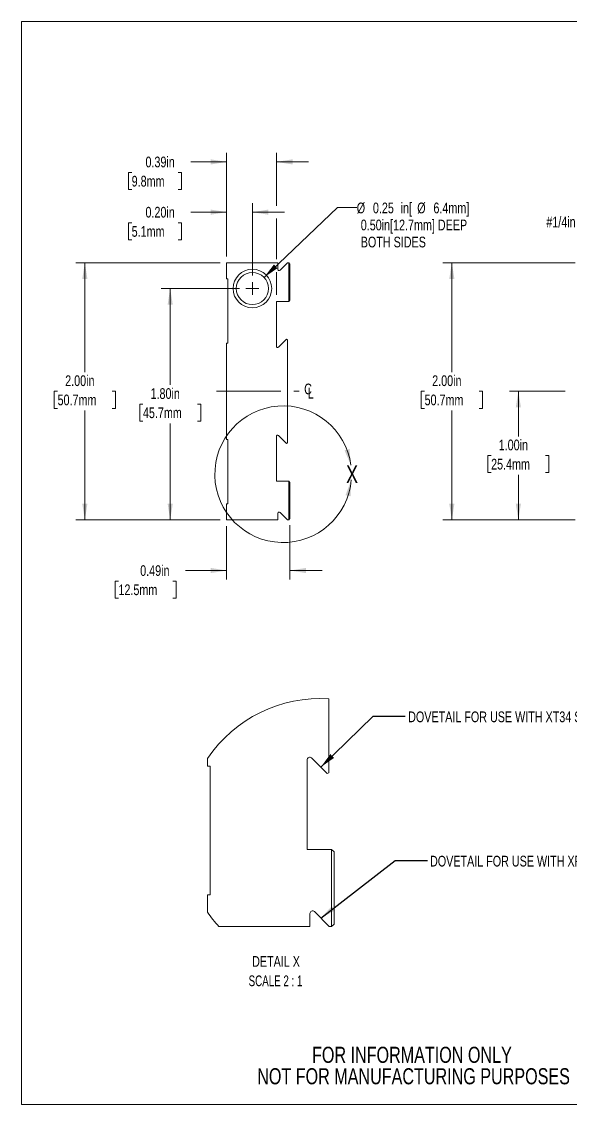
# Model space of a CAD drawing. Header units: inches. Extents: x 0.1 to 10.9, y 0 to 8.5.
# Drawn here: x 0.06 to 4.33, y 0.04 to 8.45 of the extents above; entities that cross this region are included whole.
import ezdxf

# ---------------------------------------------------------------- set-up
doc = ezdxf.new("R2010")
doc.units = ezdxf.units.IN
doc.header["$MEASUREMENT"] = 0
doc.linetypes.add('CENTERX2', pattern=[0.8, 0.5, -0.1, 0.1, -0.1])
doc.styles.add('SLDTEXTSTYLE0', font='TXT', dxfattribs={"width": 0.75})
doc.styles.add('SLDTEXTSTYLE2', font='TXT', dxfattribs={"width": 0.681818})
doc.dimstyles.new('SLDDIMSTYLE3', dxfattribs={"dimtxt": 0.083333, "dimasz": 0.125, "dimexe": 0, "dimexo": 0.0625, "dimgap": 0.020833, "dimtad": 0, "dimtih": 1, "dimtoh": 1, "dimrnd": 1e-09, "dimzin": 4, "dimdsep": 46, "dimtxsty": 'SLDTEXTSTYLE0', "dimsah": 1, "dimcen": 0.09, "dimadec": 0, "dimazin": 1, "dimtfac": 1, "dimtofl": 0, "dimtmove": 0, "dimatfit": 3, "dimfxl": 1, "dimfrac": 2, "dimtolj": 1, "dimtzin": 12, "dimarcsym": 0})
doc.dimstyles.new('SLDDIMSTYLE4', dxfattribs={"dimtxt": 0.083333, "dimasz": 0.125, "dimexe": 0, "dimexo": 0.0625, "dimgap": 0.020833, "dimtad": 0, "dimtih": 1, "dimtoh": 1, "dimrnd": 1e-09, "dimzin": 12, "dimdsep": 46, "dimtxsty": 'SLDTEXTSTYLE0', "dimsah": 1, "dimcen": 0, "dimadec": 0, "dimazin": 3, "dimtfac": 1, "dimtofl": 0, "dimtmove": 0, "dimatfit": 3, "dimfxl": 1, "dimfrac": 2, "dimtolj": 1, "dimtzin": 12, "dimarcsym": 0})
doc.dimstyles.new('SLDDIMSTYLE6', dxfattribs={"dimtxt": 0.18, "dimasz": 0.125, "dimexe": 0, "dimexo": 0.0625, "dimgap": 0, "dimtad": 0, "dimtih": 1, "dimtoh": 1, "dimdec": 0, "dimrnd": 1e-09, "dimzin": 0, "dimdsep": 46, "dimtxsty": 'Standard', "dimsah": 1, "dimcen": 0.09, "dimadec": 0, "dimazin": 0, "dimtfac": 0.125, "dimtdec": 0, "dimtofl": 0, "dimtmove": 0, "dimatfit": 3, "dimfxl": 1, "dimfrac": 2, "dimtolj": 1, "dimtzin": 0, "dimarcsym": 0})
doc.dimstyles.new('SLDDIMSTYLE7', dxfattribs={"dimtxt": 0.083333, "dimasz": 0.125, "dimexe": 0, "dimexo": 0.0625, "dimgap": 0.020833, "dimtad": 0, "dimtih": 1, "dimtoh": 1, "dimrnd": 1e-09, "dimdsep": 46, "dimtxsty": 'SLDTEXTSTYLE0', "dimsah": 1, "dimcen": 0.09, "dimadec": 0, "dimazin": 2, "dimtfac": 1, "dimtmove": 0, "dimatfit": 0, "dimfxl": 1, "dimfrac": 2, "dimtolj": 1, "dimtzin": 12, "dimarcsym": 0})
doc.dimstyles.new('SLDDIMSTYLE8', dxfattribs={"dimtxt": 0.083333, "dimasz": 0.125, "dimexe": 0, "dimexo": 0.0625, "dimgap": 0.020833, "dimtad": 0, "dimtih": 1, "dimtoh": 1, "dimrnd": 1e-09, "dimzin": 0, "dimdsep": 46, "dimtxsty": 'SLDTEXTSTYLE0', "dimsah": 1, "dimcen": 0.09, "dimadec": 0, "dimazin": 0, "dimtfac": 1, "dimtmove": 0, "dimatfit": 0, "dimfxl": 1, "dimfrac": 2, "dimtolj": 1, "dimtzin": 12, "dimarcsym": 0})
doc.dimstyles.new('SLDDIMSTYLE9', dxfattribs={"dimtxt": 0.083333, "dimasz": 0.125, "dimexe": 0, "dimexo": 0.0625, "dimgap": 0.020833, "dimtad": 0, "dimtih": 1, "dimtoh": 1, "dimrnd": 1e-09, "dimdsep": 46, "dimtxsty": 'SLDTEXTSTYLE0', "dimsah": 1, "dimcen": 0, "dimadec": 0, "dimazin": 2, "dimtfac": 1, "dimtofl": 0, "dimtmove": 0, "dimatfit": 3, "dimfxl": 1, "dimfrac": 2, "dimtolj": 1, "dimtzin": 12, "dimarcsym": 0})

# ---------------------------------------------------------------- blocks, each defined once
blk = doc.blocks.new('_D_7')
at = {"color": 7, "linetype": 'Continuous', "lineweight": 0}
for p, q in [((4.2865, 5.5774), (3.8532, 5.5774)), ((3.9232, 5.5774), (3.9232, 5.2272)), ((3.7114, 5.0779), (3.686, 5.0779)), ((3.686, 5.0779), (3.686, 4.9455)), ((4.1351, 5.0779), (4.1605, 5.0779)), ((4.1605, 5.0779), (4.1605, 4.9455)), ((3.686, 4.9455), (3.7114, 4.9455)), ((3.9232, 4.5784), (3.9232, 4.9286)), ((4.1605, 4.9455), (4.1351, 4.9455)), ((4.3652, 4.5784), (3.8532, 4.5784))]:
    blk.add_line(p, q, dxfattribs=at)
at = {"color": 7, "linetype": 'Continuous', "lineweight": 18}
for points in [[(3.9232, 5.5774), (3.9032, 5.4524), (3.9432, 5.4524)], [(3.9232, 4.5784), (3.9432, 4.7034), (3.9032, 4.7034)]]:
    blk.add_solid(points, dxfattribs=at)
at = {"color": 7, "linetype": 'Continuous', "lineweight": 18, "char_height": 0.08333, "attachment_point": 1, "style": 'SLDTEXTSTYLE0'}
for s, insert in [('1.00in', (3.7705, 5.2022)), ('25.4mm', (3.7114, 5.0529))]:
    blk.add_mtext(s, dxfattribs=dict(at, insert=insert))
blk = doc.blocks.new('_D_8')
at = {"color": 7, "linetype": 'Continuous', "lineweight": 0}
for p, q in [((4.3652, 6.5764), (3.3362, 6.5764)), ((3.4062, 6.5764), (3.4062, 5.7267)), ((3.1944, 5.5774), (3.169, 5.5774)), ((3.169, 5.5774), (3.169, 5.445)), ((3.6181, 5.5774), (3.6435, 5.5774)), ((3.6435, 5.5774), (3.6435, 5.445)), ((3.169, 5.445), (3.1944, 5.445)), ((3.4062, 4.5784), (3.4062, 5.4281)), ((3.6435, 5.445), (3.6181, 5.445)), ((4.3652, 4.5784), (3.3362, 4.5784))]:
    blk.add_line(p, q, dxfattribs=at)
at = {"color": 7, "linetype": 'Continuous', "lineweight": 18}
for points in [[(3.4062, 6.5764), (3.3862, 6.4514), (3.4262, 6.4514)], [(3.4062, 4.5784), (3.4262, 4.7034), (3.3862, 4.7034)]]:
    blk.add_solid(points, dxfattribs=at)
at = {"color": 7, "linetype": 'Continuous', "lineweight": 18, "char_height": 0.08333, "attachment_point": 1, "style": 'SLDTEXTSTYLE0'}
for s, insert in [('2.00in', (3.2535, 5.7017)), ('50.7mm', (3.1944, 5.5524))]:
    blk.add_mtext(s, dxfattribs=dict(at, insert=insert))
blk = doc.blocks.new('_D_9')
at = {"color": 7, "linetype": 'Continuous', "lineweight": 0}
for p, q in [((6.5317, 7.0262), (6.3817, 7.0262)), ((7.2667, 5.7532), (6.5317, 7.0262))]:
    blk.add_line(p, q, dxfattribs=at)
at = {"color": 7, "linetype": 'Continuous', "lineweight": 18}
blk.add_solid([(7.2667, 5.7532), (7.2215, 5.8714), (7.1869, 5.8514)], dxfattribs=at)
at = {"color": 7, "linetype": 'Continuous', "lineweight": 18, "char_height": 0.083333, "attachment_point": 1, "style": 'SLDTEXTSTYLE0'}
for s, insert in [('COUNTERBORE FOR USE WITH', (4.7942, 7.0673)), ('#1/4in [M6] CAP SCREW (NOT INCLUDED)', (4.1406, 6.9349))]:
    blk.add_mtext(s, dxfattribs=dict(at, insert=insert))
blk = doc.blocks.new('_D_11')
at = {"color": 7, "linetype": 'Continuous', "lineweight": 0}
for p, q in [((1.6558, 4.5284), (1.6558, 4.1147)), ((2.1478, 4.5384), (2.1478, 4.1147)), ((1.6558, 4.1847), (1.3367, 4.1847)), ((2.1478, 4.1847), (2.3978, 4.1847)), ((0.8147, 4.1015), (0.7893, 4.1015)), ((0.7893, 4.1015), (0.7893, 3.9691)), ((1.2384, 4.1015), (1.2638, 4.1015)), ((1.2638, 4.1015), (1.2638, 3.9691)), ((0.7893, 3.9691), (0.8147, 3.9691)), ((1.2638, 3.9691), (1.2384, 3.9691))]:
    blk.add_line(p, q, dxfattribs=at)
at = {"color": 7, "linetype": 'Continuous', "lineweight": 18}
for points in [[(1.6558, 4.1847), (1.5308, 4.2047), (1.5308, 4.1647)], [(2.1478, 4.1847), (2.2728, 4.1647), (2.2728, 4.2047)]]:
    blk.add_solid(points, dxfattribs=at)
at = {"color": 7, "linetype": 'Continuous', "lineweight": 18, "char_height": 0.08333, "attachment_point": 1, "style": 'SLDTEXTSTYLE0'}
for s, insert in [('0.49in', (0.9837, 4.2258)), ('12.5mm', (0.8147, 4.0765))]:
    blk.add_mtext(s, dxfattribs=dict(at, insert=insert))
blk = doc.blocks.new('_D_12')
at = {"color": 7, "linetype": 'Continuous', "lineweight": 0}
for p, q in [((1.6558, 6.6264), (1.6558, 7.4305)), ((2.0428, 7.0201), (2.0428, 7.4305)), ((1.6558, 7.3605), (1.3779, 7.3605)), ((2.0428, 7.3605), (2.2928, 7.3605)), ((0.9174, 7.2773), (0.892, 7.2773)), ((0.892, 7.2773), (0.892, 7.1449)), ((1.2796, 7.2773), (1.3049, 7.2773)), ((1.3049, 7.2773), (1.3049, 7.1449)), ((0.892, 7.1449), (0.9174, 7.1449)), ((1.3049, 7.1449), (1.2796, 7.1449)), ((2.0428, 6.6045), (2.0428, 6.9201)), ((2.0428, 6.3264), (2.0428, 6.5045))]:
    blk.add_line(p, q, dxfattribs=at)
at = {"color": 7, "linetype": 'Continuous', "lineweight": 18}
for points in [[(1.6558, 7.3605), (1.5308, 7.3805), (1.5308, 7.3405)], [(2.0428, 7.3605), (2.1678, 7.3405), (2.1678, 7.3805)]]:
    blk.add_solid(points, dxfattribs=at)
at = {"color": 7, "linetype": 'Continuous', "lineweight": 18, "char_height": 0.08333, "attachment_point": 1, "style": 'SLDTEXTSTYLE0'}
for s, insert in [('0.39in', (1.0248, 7.4017)), ('9.8mm', (0.9174, 7.2524))]:
    blk.add_mtext(s, dxfattribs=dict(at, insert=insert))
blk = doc.blocks.new('_D_13')
at = {"color": 7, "linetype": 'Continuous', "lineweight": 0}
for p, q in [((1.7558, 6.3764), (1.1469, 6.3764)), ((1.2169, 6.3764), (1.2169, 5.6267)), ((1.0051, 5.4774), (0.9797, 5.4774)), ((0.9797, 5.4774), (0.9797, 5.345)), ((1.4288, 5.4774), (1.4542, 5.4774)), ((1.4542, 5.4774), (1.4542, 5.345)), ((0.9797, 5.345), (1.0051, 5.345)), ((1.2169, 4.5784), (1.2169, 5.3281)), ((1.4542, 5.345), (1.4288, 5.345)), ((1.6058, 4.5784), (1.1469, 4.5784))]:
    blk.add_line(p, q, dxfattribs=at)
at = {"color": 7, "linetype": 'Continuous', "lineweight": 18}
for points in [[(1.2169, 6.3764), (1.1969, 6.2514), (1.2369, 6.2514)], [(1.2169, 4.5784), (1.2369, 4.7034), (1.1969, 4.7034)]]:
    blk.add_solid(points, dxfattribs=at)
at = {"color": 7, "linetype": 'Continuous', "lineweight": 18, "char_height": 0.08333, "attachment_point": 1, "style": 'SLDTEXTSTYLE0'}
for s, insert in [('1.80in', (1.0642, 5.6017)), ('45.7mm', (1.0051, 5.4524))]:
    blk.add_mtext(s, dxfattribs=dict(at, insert=insert))
blk = doc.blocks.new('_D_14')
at = {"color": 7, "linetype": 'Continuous', "lineweight": 0}
for p, q in [((1.6058, 6.5764), (0.4834, 6.5764)), ((0.5534, 6.5764), (0.5534, 5.7267)), ((0.3415, 5.5774), (0.3162, 5.5774)), ((0.3162, 5.5774), (0.3162, 5.445)), ((0.7653, 5.5774), (0.7906, 5.5774)), ((0.7906, 5.5774), (0.7906, 5.445)), ((0.3162, 5.445), (0.3415, 5.445)), ((0.5534, 4.5784), (0.5534, 5.4281)), ((0.7906, 5.445), (0.7653, 5.445)), ((1.6058, 4.5784), (0.4834, 4.5784))]:
    blk.add_line(p, q, dxfattribs=at)
at = {"color": 7, "linetype": 'Continuous', "lineweight": 18}
for points in [[(0.5534, 6.5764), (0.5334, 6.4514), (0.5734, 6.4514)], [(0.5534, 4.5784), (0.5734, 4.7034), (0.5334, 4.7034)]]:
    blk.add_solid(points, dxfattribs=at)
at = {"color": 7, "linetype": 'Continuous', "lineweight": 18, "char_height": 0.08333, "attachment_point": 1, "style": 'SLDTEXTSTYLE0'}
for s, insert in [('2.00in', (0.4007, 5.7017)), ('50.7mm', (0.3415, 5.5524))]:
    blk.add_mtext(s, dxfattribs=dict(at, insert=insert))
blk = doc.blocks.new('_D_15')
at = {"color": 7, "linetype": 'Continuous', "lineweight": 0}
for p, q in [((1.6558, 6.6264), (1.6558, 7.0401)), ((1.8558, 6.4764), (1.8558, 7.0401)), ((1.6558, 6.9701), (1.3779, 6.9701)), ((1.8558, 6.9701), (2.1058, 6.9701)), ((0.9174, 6.8869), (0.892, 6.8869)), ((0.892, 6.8869), (0.892, 6.7545)), ((1.2796, 6.8869), (1.3049, 6.8869)), ((1.3049, 6.8869), (1.3049, 6.7545)), ((0.892, 6.7545), (0.9174, 6.7545)), ((1.3049, 6.7545), (1.2796, 6.7545))]:
    blk.add_line(p, q, dxfattribs=at)
at = {"color": 7, "linetype": 'Continuous', "lineweight": 18}
for points in [[(1.6558, 6.9701), (1.5308, 6.9901), (1.5308, 6.9501)], [(1.8558, 6.9701), (1.9808, 6.9501), (1.9808, 6.9901)]]:
    blk.add_solid(points, dxfattribs=at)
at = {"color": 7, "linetype": 'Continuous', "lineweight": 18, "char_height": 0.08333, "attachment_point": 1, "style": 'SLDTEXTSTYLE0'}
for s, insert in [('0.20in', (1.0248, 7.0112)), ('5.1mm', (0.9174, 6.8619))]:
    blk.add_mtext(s, dxfattribs=dict(at, insert=insert))
blk = doc.blocks.new('_D_16')
at = {"color": 7, "linetype": 'Continuous', "lineweight": 0}
for p, q in [((1.9463, 6.4626), (2.517, 7.0064)), ((2.517, 7.0064), (2.667, 7.0064))]:
    blk.add_line(p, q, dxfattribs=at)
at = {"color": 7, "linetype": 'Continuous', "lineweight": 18}
blk.add_solid([(1.9463, 6.4626), (2.0506, 6.5343), (2.023, 6.5633)], dxfattribs=at)
at = {"color": 7, "linetype": 'Continuous', "lineweight": 18, "attachment_point": 1, "style": 'SLDTEXTSTYLE0'}
for s, insert, char_height in [('%%c', (2.667, 7.0443), 0.08333), ('0.25', (2.7928, 7.0443), 0.08333), ('in[', (3.0083, 7.0443), 0.08333), ('%%c', (3.1373, 7.0443), 0.08333), ('6.4mm]', (3.2631, 7.0443), 0.08333), ('0.50in[12.7mm] DEEP', (2.6983, 6.9119), 0.083333), ('BOTH SIDES', (2.6983, 6.7795), 0.08333)]:
    blk.add_mtext(s, dxfattribs=dict(at, insert=insert, char_height=char_height))
blk = doc.blocks.new('SW_SYMBOL_MOD_CL')
at = {"color": 0, "linetype": 'Continuous', "lineweight": 0, "char_height": 30.8, "attachment_point": 5, "style": 'SLDTEXTSTYLE0'}
for s, insert in [('C', (15.7, 23.6)), ('L', (23.6, 11.8))]:
    blk.add_mtext(s, dxfattribs=dict(at, insert=insert))
blk = doc.blocks.new('SW_CENTERMARKSYMBOL_5')
at = {"color": 0, "linetype": 'Continuous', "lineweight": 18}
for q in [(-0.05, 0), (0, 0.05), (0, -0.05), (0.05, 0)]:
    blk.add_line((0, 0), q, dxfattribs=at)

msp = doc.modelspace()

# ---------------------------------------------------------------- linework, layer by layer
at = {"color": 7, "linetype": 'Continuous', "lineweight": 18}
for p, q in [((0.0622, 8.4506), (10.9445, 8.4506)), ((0.0622, 8.4506), (0.0622, 0.0356)), ((1.6558, 6.5764), (1.6558, 6.4524)), ((2.0538, 6.5764), (1.6558, 6.5764)), ((2.0538, 6.5253), (2.0538, 6.5764)), ((2.129, 6.5764), (2.0708, 6.5182)), ((2.1378, 6.5764), (2.129, 6.5764)), ((2.1378, 6.2764), (2.1378, 6.5764)), ((2.1378, 6.5764), (2.1478, 6.5664)), ((2.1478, 6.5664), (2.1478, 6.2864)), ((1.6558, 6.4524), (1.6658, 6.4524)), ((1.6658, 6.4524), (1.6658, 5.9524)), ((2.0428, 6.2764), (2.1378, 6.2764)), ((2.0428, 5.928), (2.0428, 6.2764)), ((2.1378, 6.2764), (2.1478, 6.2864)), ((2.1207, 5.9817), (2.0598, 5.9209)), ((2.1278, 5.9788), (2.1207, 5.9817)), ((2.1278, 5.1759), (2.1278, 5.9788)), ((1.6558, 5.9524), (1.6558, 5.2024)), ((1.6658, 5.9524), (1.6558, 5.9524)), ((2.0428, 4.8784), (2.0428, 5.2268)), ((2.0598, 5.2338), (2.1207, 5.173)), ((1.6558, 5.2024), (1.6658, 5.2024)), ((1.6658, 5.2024), (1.6658, 4.7024)), ((2.1207, 5.173), (2.1278, 5.1759)), ((2.1378, 4.8784), (2.0428, 4.8784)), ((2.1378, 4.5784), (2.1378, 4.8784)), ((2.1378, 4.8784), (2.1478, 4.8684)), ((2.1478, 4.8684), (2.1478, 4.5884)), ((2.1479, 4.8187), (2.1478, 4.8187)), ((2.1479, 4.8142), (2.1478, 4.8142)), ((2.1479, 4.7964), (2.1478, 4.7964)), ((2.1478, 4.7585), (2.1479, 4.7585)), ((1.6658, 4.7024), (1.6558, 4.7024)), ((1.6558, 4.7024), (1.6558, 4.5784)), ((2.0538, 4.5784), (2.0538, 4.6295)), ((2.0708, 4.6365), (2.129, 4.5784)), ((2.1479, 4.6698), (2.1478, 4.6698)), ((1.6558, 4.5784), (2.0538, 4.5784)), ((2.129, 4.5784), (2.1378, 4.5784)), ((2.1378, 4.5784), (2.1478, 4.5884)), ((2.4512, 2.612), (2.4512, 3.1873)), ((1.5072, 2.7241), (1.5072, 2.6649)), ((2.2812, 2.0169), (2.2812, 2.7137)), ((2.3154, 2.7278), (2.4371, 2.6061)), ((1.5072, 2.6649), (1.5272, 2.6649)), ((1.5272, 2.6649), (1.5272, 1.6649)), ((2.4371, 2.6061), (2.4512, 2.612)), ((2.4712, 2.0169), (2.2812, 2.0169)), ((2.4712, 1.4169), (2.4712, 2.0169)), ((2.4712, 2.0169), (2.4912, 1.9969)), ((2.4912, 1.9969), (2.4912, 1.4369)), ((2.4915, 1.8975), (2.4912, 1.8975)), ((2.4915, 1.8885), (2.4912, 1.8885)), ((2.4915, 1.8529), (2.4912, 1.8529)), ((2.4912, 1.7772), (2.4915, 1.7772)), ((1.5272, 1.6649), (1.5072, 1.6649)), ((1.5072, 1.6649), (1.5072, 1.5295)), ((2.4915, 1.5997), (2.4912, 1.5997)), ((2.3032, 1.4169), (2.3032, 1.5191)), ((2.3374, 1.5332), (2.4537, 1.4169)), ((2.4712, 1.4169), (2.4912, 1.4369)), ((1.5954, 1.4169), (2.3032, 1.4169)), ((2.4537, 1.4169), (2.4712, 1.4169)), ((10.9445, 0.0356), (0.0622, 0.0356))]:
    msp.add_line(p, q, dxfattribs=at)
at = {"color": 7, "linetype": 'CENTERX2', "lineweight": 18}
msp.add_line((1.577, 5.5774), (2.2196, 5.5774), dxfattribs=at)
at = {"color": 7, "linetype": 'Continuous', "lineweight": 18}
for radius in [0.15, 0.125]:
    msp.add_circle((1.8558, 6.3764), radius, dxfattribs=at)
for centre, radius, start, end in [((2.0638, 6.5253), 0.01, 180, 315), ((2.0528, 5.928), 0.01, 180, 315), ((2.0951, 4.9333), 0.5313, 7.50304, 355.15506), ((2.0528, 5.2268), 0.01, 45, 180), ((2.0638, 4.6295), 0.01, 45, 180), ((2.386, 2.1268), 1.0625, 86.47881, 145.79372), ((2.3012, 2.7137), 0.02, 44.99986, 180.00002), ((2.386, 2.1268), 1.0625, 214.20629, 221.92207), ((2.3232, 1.5191), 0.02, 45.00015, 179.99994)]:
    msp.add_arc(centre, radius, start, end, dxfattribs=at)
for points in [[(2.6219, 5.0027), (2.6106, 5.1288), (2.5718, 5.1189)], [(2.6245, 4.8884), (2.5799, 4.77), (2.6191, 4.762)]]:
    msp.add_solid(points, dxfattribs=at)

# ---------------------------------------------------------------- block references
at = {"color": 7, "linetype": 'Continuous', "lineweight": 0}
msp.add_blockref('SW_CENTERMARKSYMBOL_5', (1.8558, 6.3764), dxfattribs=at)
at = {"color": 7, "linetype": 'Continuous', "lineweight": 0, "xscale": 0.0027037109, "yscale": 0.0027037109, "zscale": 0.0027037109}
msp.add_blockref('SW_SYMBOL_MOD_CL', (2.2461, 5.5312), dxfattribs=at)

# ---------------------------------------------------------------- texts
at = {"color": 7, "linetype": 'Continuous', "lineweight": 18, "insert": (2.5841, 5.0027), "char_height": 0.1389, "attachment_point": 1, "style": 'SLDTEXTSTYLE0'}
msp.add_mtext('X', dxfattribs=at)
at = {"color": 7, "linetype": 'Continuous', "lineweight": 0}
for s, insert, char_height, attachment_point, style in [('DOVETAIL FOR USE WITH XT34 SERIES MOUNTING ACCESSORIES', (3.0667, 3.0891), 0.083333, 1, 'SLDTEXTSTYLE0'), ('DOVETAIL FOR USE WITH XRN25 STAGE AND ACCESORIES', (3.2367, 1.9675), 0.083333, 1, 'SLDTEXTSTYLE0'), ('DETAIL X', (2.0396, 1.1879), 0.08333, 2, 'SLDTEXTSTYLE0'), ('SCALE 2 : 1', (2.0357, 1.0374), 0.083333, 2, 'SLDTEXTSTYLE2'), ('FOR INFORMATION ONLY', (3.096, 0.4831), 0.125, 2, 'SLDTEXTSTYLE0'), ('NOT FOR MANUFACTURING PURPOSES', (3.1087, 0.3164), 0.125, 2, 'SLDTEXTSTYLE0')]:
    msp.add_mtext(s, dxfattribs=dict(at, insert=insert, char_height=char_height, attachment_point=attachment_point, style=style))

# ---------------------------------------------------------------- dimensions: what is measured, and where the dimension line sits
at = {"color": 7, "linetype": 'Continuous', "lineweight": 18}
for base, p1, p2, dimstyle, picture, middle in [((2.0428, 7.3605), (1.6558, 6.5764), (2.0428, 6.2764), 'SLDDIMSTYLE7', '_D_12', (1.0985, 7.3605)), ((1.8558, 6.9701), (1.6558, 6.5764), (1.8558, 6.4264), 'SLDDIMSTYLE8', '_D_15', (1.0985, 6.9701)), ((2.1478, 4.1847), (1.6558, 4.5784), (2.1478, 4.5884), 'SLDDIMSTYLE7', '_D_11', (1.0266, 4.1847))]:
    dim = msp.add_linear_dim(base=base, p1=p1, p2=p2, dimstyle=dimstyle, dxfattribs=at)
    dim.commit()
    dim.dimension.update_dxf_attribs({"geometry": picture, "text_midpoint": middle, "dimtype": 160})
dim = msp.add_diameter_dim_2p(p1=(1.7653, 6.2901), p2=(1.9463, 6.4626), text='<>in[%%c6.4mm]\\P 0.50in[12.7mm] DEEP\\P BOTH SIDES', dimstyle='SLDDIMSTYLE9', dxfattribs=at)
dim.commit()
dim.dimension.update_dxf_attribs({"geometry": '_D_16', "text_midpoint": (3.2352, 7.0064), "dimtype": 163})
dim = msp.add_diameter_dim_2p(p1=(7.4697, 5.4016), p2=(7.2667, 5.7532), text='COUNTERBORE FOR USE WITH\\P#1/4in [M6] CAP SCREW (NOT INCLUDED)', dimstyle='SLDDIMSTYLE4', override={"dimpost": '<>'}, dxfattribs=at)
dim.commit()
dim.dimension.update_dxf_attribs({"geometry": '_D_9', "text_midpoint": (5.2456, 7.0262), "dimtype": 163})
for base, p1, p2, picture, middle in [((0.5534, 6.5764), (1.6558, 4.5784), (1.6558, 6.5764), '_D_14', (0.5534, 5.5774)), ((3.4062, 6.5764), (4.4152, 4.5784), (4.4152, 6.5764), '_D_8', (3.4062, 5.5774)), ((1.2169, 4.5784), (1.8058, 6.3764), (1.6558, 4.5784), '_D_13', (1.2169, 5.4774)), ((3.9232, 5.5774), (4.4152, 4.5784), (4.3365, 5.5774), '_D_7', (3.9232, 5.0779))]:
    dim = msp.add_linear_dim(base=base, p1=p1, p2=p2, angle=90, dimstyle='SLDDIMSTYLE3', dxfattribs=at)
    dim.commit()
    dim.dimension.update_dxf_attribs({"geometry": picture, "text_midpoint": middle, "dimtype": 160})

# ---------------------------------------------------------------- leaders
at = {"color": 7, "linetype": 'Continuous', "lineweight": 0}
for points in [[(2.387, 2.6562), (2.7944, 3.0522), (3.0444, 3.0522)], [(2.3871, 1.4835), (2.9661, 1.9302), (3.2161, 1.9302)]]:
    msp.add_leader(points, dimstyle='SLDDIMSTYLE6', dxfattribs=at)

doc.saveas('drawing.dxf')
